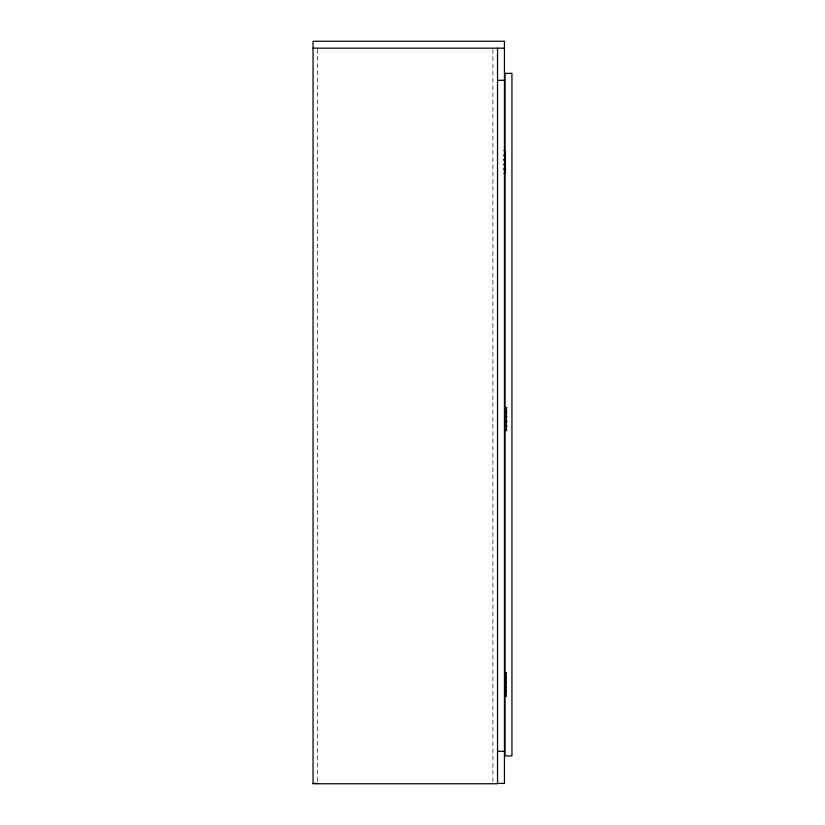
<?xml version="1.0" encoding="UTF-8"?>
<svg xmlns="http://www.w3.org/2000/svg" width="825" height="825" viewBox="0 0 825 825"><rect width="100%" height="100%" fill="white"/><g stroke="black" fill="none" stroke-linecap="round" stroke-linejoin="round"><path stroke-width="0.62" stroke-dasharray="4.12 3.09" d="M492.917 49.459L492.917 782.461M317.666 49.118L317.666 782.131"/><path stroke-width="1.24" d="M313.057 48.17L504.446 48.17M497.527 80.283L504.446 80.283M503.9 150.542L505.601 150.542M503.9 155.152L505.601 155.152M503.9 155.44L505.601 155.44M503.9 159.761L505.601 159.761M503.9 160.05L505.601 160.05M503.869 164.371L505.601 164.371M503.869 164.66L505.601 164.66M503.9 168.981L505.601 168.981M503.9 169.269L505.601 169.269M503.869 173.601L505.601 173.601M505.024 407.509L506.756 407.509M505.024 412.118L506.756 412.118M505.024 412.407L506.756 412.407M505.024 416.728L506.756 416.728M505.024 417.017L506.756 417.017M505.024 421.338L506.756 421.338M505.024 421.627L506.756 421.627M505.024 425.958L506.756 425.958M505.024 426.247L506.756 426.247M505.024 430.567L506.756 430.567M504.735 672.942L506.468 672.942M504.735 677.552L506.468 677.552M504.735 677.841L506.468 677.841M504.735 682.162L506.468 682.162M504.735 682.45L506.468 682.45M504.735 686.771L506.468 686.771M504.735 687.06L506.468 687.06M504.735 691.381L506.468 691.381M504.735 691.67L506.468 691.67M504.735 696.001L506.468 696.001M497.527 751.297L504.446 751.297M313.057 783.42L317.666 783.42M497.527 783.42L504.446 783.42L504.446 41.25L313.057 41.25L313.057 783.75L497.527 783.75L497.527 48.17M506.468 407.509L506.468 430.567M506.179 672.942L506.179 696.001M505.312 150.542L505.312 173.601M505.024 149.346L505.024 73.363L511.943 73.363L511.943 755.917L505.024 755.917L505.024 175.106"/></g></svg>
